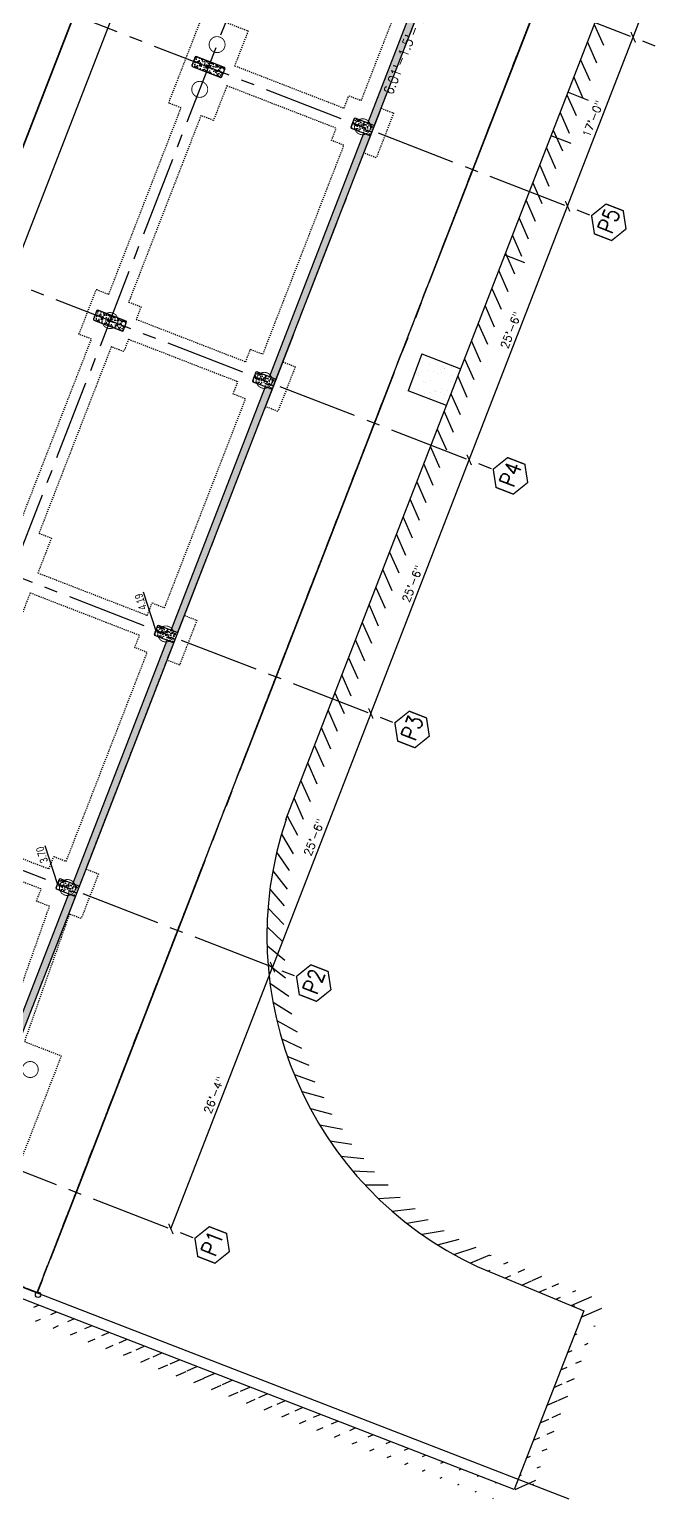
# Model space of a CAD drawing. Header units: feet. Extents: x 308 to 1449, y -4548 to -3843.
# Drawn here: x 945.1 to 1003.5, y -4548.3 to -4410.1 of the extents above; entities that cross this region are included whole.
import ezdxf

# ---------------------------------------------------------------- set-up
doc = ezdxf.new("R2010")
doc.units = ezdxf.units.FT
doc.header["$LTSCALE"] = 10
doc.header["$MEASUREMENT"] = 0
for name, pattern in [('2DOTS', [1.625, 1.25, -0.125, 0, -0.125, 0, -0.125]), ('CENTER', [2, 1.25, -0.25, 0.25, -0.25]), ('CENTER2', [1.125, 0.75, -0.125, 0.125, -0.125]), ('HIDDEN', [0.375, 0.25, -0.125]), ('HIDDEN2', [0.1875, 0.125, -0.0625]), ('XSITE-EXST$0$PL', [4.9, 1, -0.2, 0.15, -0.2, 0.15, -0.2, 3])]:
    doc.linetypes.add(name, pattern=pattern)
doc.layers.get('0').update_dxf_attribs({"linetype": 'CONTINUOUS'})
for name, color, linetype in [('auger pile', 1, 'CONTINUOUS'), ('conc. wall', 7, 'CONTINUOUS'), ('GRID', 30, 'CENTER2'), ('HATCH', 8, 'CONTINUOUS'), ('Mat Footing Dewatering Pump', 80, 'CONTINUOUS'), ('p-ftg.', 4, 'HIDDEN2'), ('p-sanr-pipe', 5, 'CONTINUOUS'), ('PL 1098 Red', 3, 'CONTINUOUS'), ('property line', 6, 'CENTER'), ('slabedge', 6, 'CONTINUOUS'), ('SLN', 6, 'CONTINUOUS'), ('XSITE-EXST$0$PL', 3, 'XSITE-EXST$0$PL')]:
    doc.layers.add(name, color=color, linetype=linetype)
doc.layers.add('g-anno-inv notes', color=1, linetype='CONTINUOUS', plot=False)
doc.styles.add('dimwall', font='arial.ttf', dxfattribs={"width": 0.75, "height": 9})
doc.styles.add('s3', font='simplex.shx', dxfattribs={"width": 0.9, "height": 0.115})
doc.styles.get("Standard").update_dxf_attribs({"font": 'ROMANS.SHX'})
pattern_1 = [(23.783333, (687.942, 2669.8941), (-0.5040989, 1.14384627), [])]
pattern_2 = [(50, (1448.896, 3235.727), (7.172602, -0.627521), [0.75, -8.25]), (355, (1448.896, 3235.727), (-1.387513, 7.521921), [0.6, -6.6]), (100.4514, (1449.4935, 3235.675), (5.785094, 6.894395), [0.637402, -7.011421]), (46.1842, (1448.896, 3237.727), (10.67241, -1.65519), [1.125, -12.375]), (96.6356, (1449.785, 3237.589), (9.346627, 9.74118), [0.956103, -10.51713]), (351.1842, (1448.896, 3237.727), (9.34662, 9.741186), [0.9, -9.9]), (21, (1449.896, 3237.227), (5.96907, -4.026189), [0.75, -8.25]), (326, (1449.896, 3237.227), (2.433153, 7.2515), [0.6, -6.6]), (71.4514, (1450.393, 3236.8916), (8.402226, 3.225305), [0.637402, -7.011421]), (37.5, (1448.8958, 3235.727), (0.1215986, 3.3289385), [0, -6.52, 0, -6.7, 0, -6.625]), (7.5, (1448.8958, 3235.727), (2.6306954, 3.944117), [0, -3.82, 0, -6.37, 0, -2.525]), (327.5, (1446.6658, 3235.727), (5.3382244, -0.2255487), [0, -2.5, 0, -7.8, 0, -10.35]), (317.5, (1445.6658, 3235.727), (5.831862, 1.00105), [0, -3.25, 0, -5.18, 0, -7.35])]

# ---------------------------------------------------------------- blocks, each defined once
blk = doc.blocks.new('A$C5F951A37')
at = {"layer": 'XSITE-EXST$0$PL'}
blk.add_lwpolyline([(85.96, 148.1), (254.94, 149.58), (254.94, -256.56), (123.9, -256.56), (123.9, -64.08), (2.9, -64.08), (2.9, -60.39), (-31.31, -60.39, 0.219201), (-17.87, -12.03, 0.064813), (-28.94, 25.08), (49.33, 73.42, 0.263278), (80.17, 129.52), (80.09, 136.02, -0.236377), (85.96, 148.1)], format="xyb", dxfattribs=at)
blk = doc.blocks.new('A$C54E400CE')
at = {"linetype": 'HIDDEN', "rotation": 338.8}
blk.add_blockref('A$C5F951A37', (51.03, 331.39), dxfattribs=at)
blk = doc.blocks.new('_ArchTick')
at = {"color": 0, "linetype": 'ByBlock', "const_width": 0.15}
blk.add_lwpolyline([(-0.5, -0.5), (0.5, 0.5)], dxfattribs=at)
blk = doc.blocks.new('A$C2A3944E8')
at = {"layer": 'conc. wall'}
h = blk.add_hatch(dxfattribs=at)
h.set_pattern_fill('AR-CONC', color=256, style=0)
h.set_pattern_definition([(50, (517.359, 3241.727), (7.172602, -0.627521), [0.75, -8.25]), (355, (517.359, 3241.727), (-1.387513, 7.521921), [0.6, -6.6]), (100.4514, (517.9566, 3241.675), (5.785094, 6.894395), [0.637402, -7.011421]), (46.1842, (517.359, 3243.727), (10.67241, -1.65519), [1.125, -12.375]), (96.6356, (518.248, 3243.589), (9.346627, 9.74118), [0.956103, -10.51713]), (351.1842, (517.359, 3243.727), (9.34662, 9.741186), [0.9, -9.9]), (21, (518.359, 3243.227), (5.96907, -4.026189), [0.75, -8.25]), (326, (518.359, 3243.227), (2.433153, 7.2515), [0.6, -6.6]), (71.4514, (518.856, 3242.8916), (8.402226, 3.225305), [0.637402, -7.011421]), (37.5, (517.3589, 3241.727), (0.1215986, 3.3289385), [0, -6.52, 0, -6.7, 0, -6.625]), (7.5, (517.359, 3241.727), (2.6306954, 3.944117), [0, -3.82, 0, -6.37, 0, -2.525]), (327.5, (515.1289, 3241.727), (5.3382244, -0.2255487), [0, -2.5, 0, -7.8, 0, -10.35]), (317.5, (514.129, 3241.727), (5.831862, 1.00105), [0, -3.25, 0, -5.18, 0, -7.35])])
h.paths.add_polyline_path([(1152.702481, 528.262432), (1147.452481, 528.262432), (1146.702481, 527.512432), (1146.702481, 510.262432), (1152.702481, 510.262432)])
h.paths.add_polyline_path([(1158.702481, 527.512432), (1157.952481, 528.262432), (1152.702481, 528.262432), (1152.702481, 510.262432), (1158.702481, 510.262432)])
h.paths.add_polyline_path([(1158.702481, 510.262432), (1152.702481, 510.262432), (1152.702481, 492.262432), (1157.952481, 492.262432), (1158.702481, 493.012432)])
h.paths.add_polyline_path([(1152.702481, 510.262432), (1146.702481, 510.262432), (1146.702481, 493.012432), (1147.452481, 492.262432), (1152.702481, 492.262432)])
h = blk.add_hatch(dxfattribs=at)
h.set_pattern_fill('AR-CONC', color=256, style=0)
h.set_pattern_definition([(50, (823.359, 3241.727), (7.172602, -0.627521), [0.75, -8.25]), (355, (823.359, 3241.727), (-1.387513, 7.521921), [0.6, -6.6]), (100.4514, (823.9566, 3241.675), (5.785094, 6.894395), [0.637402, -7.011421]), (46.1842, (823.359, 3243.727), (10.67241, -1.65519), [1.125, -12.375]), (96.6356, (824.248, 3243.589), (9.346627, 9.74118), [0.956103, -10.51713]), (351.1842, (823.359, 3243.727), (9.34662, 9.741186), [0.9, -9.9]), (21, (824.359, 3243.227), (5.96907, -4.026189), [0.75, -8.25]), (326, (824.359, 3243.227), (2.433153, 7.2515), [0.6, -6.6]), (71.4514, (824.856, 3242.8916), (8.402226, 3.225305), [0.637402, -7.011421]), (37.5, (823.3589, 3241.727), (0.1215986, 3.3289385), [0, -6.52, 0, -6.7, 0, -6.625]), (7.5, (823.359, 3241.727), (2.6306954, 3.944117), [0, -3.82, 0, -6.37, 0, -2.525]), (327.5, (821.1289, 3241.727), (5.3382244, -0.2255487), [0, -2.5, 0, -7.8, 0, -10.35]), (317.5, (820.129, 3241.727), (5.831862, 1.00105), [0, -3.25, 0, -5.18, 0, -7.35])])
h.paths.add_polyline_path([(1458.702481, 528.262432), (1453.452481, 528.262432), (1452.702481, 527.512432), (1452.702481, 510.262432), (1458.702481, 510.262432)])
h.paths.add_polyline_path([(1464.702481, 527.512432), (1463.952481, 528.262432), (1458.702481, 528.262432), (1458.702481, 510.262432), (1464.702481, 510.262432)])
h.paths.add_polyline_path([(1464.702481, 510.262432), (1458.702481, 510.262432), (1458.702481, 492.262432), (1463.952481, 492.262432), (1464.702481, 493.012432)])
h.paths.add_polyline_path([(1458.702481, 510.262432), (1452.702481, 510.262432), (1452.702481, 493.012432), (1453.452481, 492.262432), (1458.702481, 492.262432)])
h = blk.add_hatch(dxfattribs=at)
h.set_pattern_fill('AR-CONC', color=256, style=0)
h.set_pattern_definition([(50, (-94.641, 3235.727), (7.172602, -0.627521), [0.75, -8.25]), (355, (-94.641, 3235.727), (-1.387513, 7.521921), [0.6, -6.6]), (100.4514, (-94.0434, 3235.675), (5.785094, 6.894395), [0.637402, -7.011421]), (46.1842, (-94.641, 3237.727), (10.67241, -1.65519), [1.125, -12.375]), (96.6356, (-93.752, 3237.589), (9.346627, 9.74118), [0.956103, -10.51713]), (351.1842, (-94.641, 3237.727), (9.34662, 9.741186), [0.9, -9.9]), (21, (-93.641, 3237.227), (5.96907, -4.026189), [0.75, -8.25]), (326, (-93.641, 3237.227), (2.433153, 7.2515), [0.6, -6.6]), (71.4514, (-93.144, 3236.8916), (8.402226, 3.225305), [0.637402, -7.011421]), (37.5, (-94.6411, 3235.727), (0.1215986, 3.3289385), [0, -6.52, 0, -6.7, 0, -6.625]), (7.5, (-94.641, 3235.727), (2.6306954, 3.944117), [0, -3.82, 0, -6.37, 0, -2.525]), (327.5, (-96.8711, 3235.727), (5.3382244, -0.2255487), [0, -2.5, 0, -7.8, 0, -10.35]), (317.5, (-97.871, 3235.727), (5.831862, 1.00105), [0, -3.25, 0, -5.18, 0, -7.35])])
h.paths.add_polyline_path([(540.702481, 336.262432), (535.452481, 336.262432), (534.702481, 335.512432), (534.702481, 313.012432), (535.452481, 312.262432), (540.702481, 312.262432)])
h.paths.add_polyline_path([(540.702481, 312.262432), (545.952481, 312.262432), (546.702481, 313.012432), (546.702481, 335.512432), (545.952481, 336.262432), (540.702481, 336.262432)])
h = blk.add_hatch(dxfattribs=at)
h.set_pattern_fill('AR-CONC', color=256, style=0)
h.set_pattern_definition([(50, (211.359, 3235.727), (7.172602, -0.627521), [0.75, -8.25]), (355, (211.359, 3235.727), (-1.387513, 7.521921), [0.6, -6.6]), (100.4514, (211.9566, 3235.675), (5.785094, 6.894395), [0.637402, -7.011421]), (46.1842, (211.359, 3237.727), (10.67241, -1.65519), [1.125, -12.375]), (96.6356, (212.248, 3237.589), (9.346627, 9.74118), [0.956103, -10.51713]), (351.1842, (211.359, 3237.727), (9.34662, 9.741186), [0.9, -9.9]), (21, (212.359, 3237.227), (5.96907, -4.026189), [0.75, -8.25]), (326, (212.359, 3237.227), (2.433153, 7.2515), [0.6, -6.6]), (71.4514, (212.856, 3236.8916), (8.402226, 3.225305), [0.637402, -7.011421]), (37.5, (211.3589, 3235.727), (0.1215986, 3.3289385), [0, -6.52, 0, -6.7, 0, -6.625]), (7.5, (211.359, 3235.727), (2.6306954, 3.944117), [0, -3.82, 0, -6.37, 0, -2.525]), (327.5, (209.1289, 3235.727), (5.3382244, -0.2255487), [0, -2.5, 0, -7.8, 0, -10.35]), (317.5, (208.129, 3235.727), (5.831862, 1.00105), [0, -3.25, 0, -5.18, 0, -7.35])])
h.paths.add_polyline_path([(846.702481, 336.262432), (841.452481, 336.262432), (840.702481, 335.512432), (840.702481, 313.012432), (841.452481, 312.262432), (846.702481, 312.262432)])
h.paths.add_polyline_path([(852.702481, 335.512432), (851.952481, 336.262432), (846.702481, 336.262432), (846.702481, 312.262432), (851.952481, 312.262432), (852.702481, 313.012432)])
h = blk.add_hatch(dxfattribs=at)
h.set_pattern_fill('AR-CONC', color=256, style=0)
h.set_pattern_definition([(50, (517.359, 3235.727), (7.172602, -0.627521), [0.75, -8.25]), (355, (517.359, 3235.727), (-1.387513, 7.521921), [0.6, -6.6]), (100.4514, (517.9566, 3235.675), (5.785094, 6.894395), [0.637402, -7.011421]), (46.1842, (517.359, 3237.727), (10.67241, -1.65519), [1.125, -12.375]), (96.6356, (518.248, 3237.589), (9.346627, 9.74118), [0.956103, -10.51713]), (351.1842, (517.359, 3237.727), (9.34662, 9.741186), [0.9, -9.9]), (21, (518.359, 3237.227), (5.96907, -4.026189), [0.75, -8.25]), (326, (518.359, 3237.227), (2.433153, 7.2515), [0.6, -6.6]), (71.4514, (518.856, 3236.8916), (8.402226, 3.225305), [0.637402, -7.011421]), (37.5, (517.3589, 3235.727), (0.1215986, 3.3289385), [0, -6.52, 0, -6.7, 0, -6.625]), (7.5, (517.359, 3235.727), (2.6306954, 3.944117), [0, -3.82, 0, -6.37, 0, -2.525]), (327.5, (515.1289, 3235.727), (5.3382244, -0.2255487), [0, -2.5, 0, -7.8, 0, -10.35]), (317.5, (514.129, 3235.727), (5.831862, 1.00105), [0, -3.25, 0, -5.18, 0, -7.35])])
h.paths.add_polyline_path([(1152.702481, 336.262432), (1147.452481, 336.262432), (1146.702481, 335.512432), (1146.702481, 313.012432), (1147.452481, 312.262432), (1152.702481, 312.262432)])
h.paths.add_polyline_path([(1158.702481, 335.512432), (1157.952481, 336.262432), (1152.702481, 336.262432), (1152.702481, 312.262432), (1157.952481, 312.262432), (1158.702481, 313.012432)])
h = blk.add_hatch(dxfattribs=at)
h.set_pattern_fill('AR-CONC', color=256, style=0)
h.set_pattern_definition([(50, (823.359, 3235.727), (7.172602, -0.627521), [0.75, -8.25]), (355, (823.359, 3235.727), (-1.387513, 7.521921), [0.6, -6.6]), (100.4514, (823.9566, 3235.675), (5.785094, 6.894395), [0.637402, -7.011421]), (46.1842, (823.359, 3237.727), (10.67241, -1.65519), [1.125, -12.375]), (96.6356, (824.248, 3237.589), (9.346627, 9.74118), [0.956103, -10.51713]), (351.1842, (823.359, 3237.727), (9.34662, 9.741186), [0.9, -9.9]), (21, (824.359, 3237.227), (5.96907, -4.026189), [0.75, -8.25]), (326, (824.359, 3237.227), (2.433153, 7.2515), [0.6, -6.6]), (71.4514, (824.856, 3236.8916), (8.402226, 3.225305), [0.637402, -7.011421]), (37.5, (823.3589, 3235.727), (0.1215986, 3.3289385), [0, -6.52, 0, -6.7, 0, -6.625]), (7.5, (823.359, 3235.727), (2.6306954, 3.944117), [0, -3.82, 0, -6.37, 0, -2.525]), (327.5, (821.1289, 3235.727), (5.3382244, -0.2255487), [0, -2.5, 0, -7.8, 0, -10.35]), (317.5, (820.129, 3235.727), (5.831862, 1.00105), [0, -3.25, 0, -5.18, 0, -7.35])])
h.paths.add_polyline_path([(1458.702481, 336.262432), (1453.452481, 336.262432), (1452.702481, 335.512432), (1452.702481, 313.012432), (1453.452481, 312.262432), (1458.702481, 312.262432)])
h.paths.add_polyline_path([(1464.702481, 335.512432), (1463.952481, 336.262432), (1458.702481, 336.262432), (1458.702481, 312.262432), (1463.952481, 312.262432), (1464.702481, 313.012432)])
h = blk.add_hatch(dxfattribs=at)
h.set_pattern_fill('AR-CONC', color=256, style=0)
h.set_pattern_definition(pattern_2)
h.paths.add_polyline_path([(471.407441, 320.262432), (336.702481, 320.262432), (336.702481, 313.012432), (335.952481, 312.262432), (471.407441, 312.262432)])
h.paths.add_polyline_path([(534.702481, 317.554228, -0.0954166667), (532.640223, 320.262432), (471.407441, 320.262432), (471.407441, 312.262432), (513.702481, 312.262432), (535.452481, 312.262432), (534.702481, 313.012432)])
h = blk.add_hatch(dxfattribs=at)
h.set_pattern_fill('AR-CONC', color=256, style=0)
h.set_pattern_definition(pattern_2)
h.paths.add_polyline_path([(548.764738, 320.262432, -0.0954166667), (546.702481, 317.554228), (546.702481, 313.012432), (545.952481, 312.262432), (609.974281, 312.262432), (609.974281, 320.262432)])
h.paths.add_polyline_path([(609.974281, 320.262432), (609.974281, 312.262432), (819.702481, 312.262432), (819.702481, 320.262432)])
h.paths.add_polyline_path([(841.452481, 312.262432), (840.702481, 313.012432), (840.702481, 317.554228, -0.0954166667), (838.640223, 320.262432), (819.702481, 320.262432), (819.702481, 312.262432)])
h = blk.add_hatch(dxfattribs=at)
h.set_pattern_fill('AR-CONC', color=256, style=0)
h.set_pattern_definition(pattern_2)
h.paths.add_polyline_path([(854.764738, 320.262432, -0.0954166667), (852.702481, 317.554228), (852.702481, 313.012432), (851.952481, 312.262432), (915.974281, 312.262432), (915.974281, 320.262432)])
h.paths.add_polyline_path([(915.974281, 320.262432), (915.974281, 312.262432), (1147.452481, 312.262432), (1146.702481, 313.012432), (1146.702481, 317.554228, -0.0954166667), (1144.640223, 320.262432)])
h = blk.add_hatch(dxfattribs=at)
h.set_pattern_fill('AR-CONC', color=256, style=0)
h.set_pattern_definition(pattern_2)
h.paths.add_polyline_path([(1160.764738, 320.262432, -0.0954166667), (1158.702481, 317.554228), (1158.702481, 313.012432), (1157.952481, 312.262432), (1221.974281, 312.262432), (1221.974281, 320.262432)])
h.paths.add_polyline_path([(1355.256873, 312.262432), (1355.256873, 320.262432), (1221.974281, 320.262432), (1221.974281, 312.262432)])
h.paths.add_polyline_path([(1355.256873, 320.262432), (1355.256873, 312.262432), (1453.452481, 312.262432), (1452.702481, 313.012432), (1452.702481, 317.554228, -0.0954166667), (1450.640223, 320.262432)])
h.paths.add_polyline_path([(1527.974281, 312.262432), (1527.974281, 320.262432), (1466.764738, 320.262432, -0.0954166667), (1464.702481, 317.554228), (1464.702481, 313.012432), (1463.952481, 312.262432)])
h.paths.add_polyline_path([(1603.697643, 312.262432), (1603.697643, 320.262432), (1527.974281, 320.262432), (1527.974281, 312.262432)])
h.paths.add_polyline_path([(1635.702481, 312.262432), (1635.702481, 320.262432), (1603.697643, 320.262432), (1603.697643, 312.262432)])
h.paths.add_polyline_path([(1657.452481, 312.262432), (1656.702481, 313.012432), (1656.702481, 317.554228, -0.0954166667), (1654.640223, 320.262432), (1635.702481, 320.262432), (1635.702481, 312.262432)])
for p, q in [((224.702481, 76.899971), (540.702481, 76.899971)), ((846.702481, 76.899971), (540.702481, 76.899971)), ((846.702481, 76.899971), (1152.702481, 76.899971)), ((1152.702481, 76.899971), (1458.702481, 76.899971)), ((1458.702481, 76.899971), (1662.702481, 76.899971)), ((1662.702481, 76.899971), (1866.702481, 76.899971))]:
    blk.add_line(p, q)
at = {"const_width": 1.5}
for points in [[(242.702481, 37.523594), (224.702481, 47.915899), (206.702481, 37.523594), (206.702481, 16.738985), (224.702481, 6.34668), (242.702481, 16.738985)], [(558.702481, 37.523594), (540.702481, 47.915899), (522.702481, 37.523594), (522.702481, 16.738985), (540.702481, 6.34668), (558.702481, 16.738985)], [(864.702481, 37.523594), (846.702481, 47.915899), (828.702481, 37.523594), (828.702481, 16.738985), (846.702481, 6.34668), (864.702481, 16.738985)], [(1170.702481, 37.523594), (1152.702481, 47.915899), (1134.702481, 37.523594), (1134.702481, 16.738985), (1152.702481, 6.34668), (1170.702481, 16.738985)], [(1476.702481, 37.523594), (1458.702481, 47.915899), (1440.702481, 37.523594), (1440.702481, 16.738985), (1458.702481, 6.34668), (1476.702481, 16.738985)]]:
    blk.add_lwpolyline(points, close=True, dxfattribs=at)
at = {"layer": 'auger pile', "const_width": 1}
for points in [[(1161.702481, 510.262432, 1), (1143.702481, 510.262432, 1)], [(1440.702481, 510.262432, 1), (1422.702481, 510.262432, 1)], [(1476.702481, 510.262432, -1), (1494.702481, 510.262432, -1)], [(549.702481, 324.262432, 1), (531.702481, 324.262432, 1)], [(855.702481, 324.262432, 1), (837.702481, 324.262432, 1)], [(1161.702481, 324.262432, 1), (1143.702481, 324.262432, 1)], [(1467.702481, 324.262432, 1), (1449.702481, 324.262432, 1)], [(343.702481, 289.262432, 1), (325.702481, 289.262432, 1)]]:
    blk.add_lwpolyline(points, format="xyb", close=True, dxfattribs=at)
at = {"layer": 'conc. wall'}
for p, q in [((336.702481, 320.262432), (534.702481, 320.262432)), ((546.702481, 320.262432), (840.702481, 320.262432)), ((852.702481, 320.262432), (1146.702481, 320.262432)), ((1158.702481, 320.262432), (1452.702481, 320.262432)), ((1464.702481, 320.262432), (1656.702481, 320.262432)), ((335.952481, 312.262432), (535.452481, 312.262432)), ((545.952481, 312.262432), (841.452481, 312.262432)), ((851.952481, 312.262432), (1147.452481, 312.262432)), ((1157.952481, 312.262432), (1453.452481, 312.262432)), ((1463.952481, 312.262432), (1657.452481, 312.262432))]:
    blk.add_line(p, q, dxfattribs=at)
for points in [[(1146.702481, 527.512432), (1146.702481, 493.012432), (1147.452481, 492.262432), (1157.952481, 492.262432), (1158.702481, 493.012432), (1158.702481, 527.512432), (1157.952481, 528.262432), (1147.452481, 528.262432)], [(1452.702481, 527.512432), (1452.702481, 493.012432), (1453.452481, 492.262432), (1463.952481, 492.262432), (1464.702481, 493.012432), (1464.702481, 527.512432), (1463.952481, 528.262432), (1453.452481, 528.262432)], [(534.702481, 335.512432), (534.702481, 313.012432), (535.452481, 312.262432), (545.952481, 312.262432), (546.702481, 313.012432), (546.702481, 335.512432), (545.952481, 336.262432), (535.452481, 336.262432)], [(840.702481, 335.512432), (840.702481, 313.012432), (841.452481, 312.262432), (851.952481, 312.262432), (852.702481, 313.012432), (852.702481, 335.512432), (851.952481, 336.262432), (841.452481, 336.262432)], [(1146.702481, 335.512432), (1146.702481, 313.012432), (1147.452481, 312.262432), (1157.952481, 312.262432), (1158.702481, 313.012432), (1158.702481, 335.512432), (1157.952481, 336.262432), (1147.452481, 336.262432)], [(1452.702481, 335.512432), (1452.702481, 313.012432), (1453.452481, 312.262432), (1463.952481, 312.262432), (1464.702481, 313.012432), (1464.702481, 335.512432), (1463.952481, 336.262432), (1453.452481, 336.262432)]]:
    blk.add_lwpolyline(points, close=True, dxfattribs=at)
at = {"layer": 'p-ftg.'}
for p, q in [((1125.702481, 522.262432), (1125.702481, 537.262432)), ((1125.702481, 537.262432), (1179.702481, 537.262432)), ((1179.702481, 537.262432), (1179.702481, 522.262432)), ((1404.702481, 522.262432), (1404.702481, 537.262432)), ((900.702481, 522.262432), (1125.702481, 522.262432)), ((1179.702481, 522.262432), (1404.702481, 522.262432)), ((1125.702481, 498.262432), (900.702481, 498.262432)), ((1125.702481, 483.262432), (1125.702481, 498.262432)), ((1404.702481, 498.262432), (1179.702481, 498.262432)), ((1179.702481, 498.262432), (1179.702481, 483.262432)), ((1404.702481, 483.262432), (1404.702481, 498.262432)), ((528.702481, 483.262432), (528.702481, 351.262432)), ((552.702481, 483.262432), (552.702481, 351.262432)), ((834.702481, 483.262432), (834.702481, 351.262432)), ((858.702481, 483.262432), (858.702481, 351.262432)), ((1140.702481, 483.262432), (1140.702481, 351.262432)), ((1164.702481, 483.262432), (1164.702481, 351.262432)), ((1179.702481, 483.262432), (1164.702481, 483.262432)), ((1446.702481, 483.262432), (1404.702481, 483.262432)), ((1446.702481, 483.262432), (1446.702481, 351.262432)), ((1470.702481, 483.262432), (1470.702481, 351.262432)), ((567.702481, 336.262432), (819.702481, 336.262432)), ((873.702481, 336.262432), (1125.702481, 336.262432)), ((1179.702481, 336.262432), (1431.702481, 336.262432)), ((1485.702481, 336.262432), (1635.702481, 336.262432)), ((567.702481, 312.262432), (819.702481, 312.262432))]:
    blk.add_line(p, q, dxfattribs=at)
for points in [[(1404.702481, 537.262432), (1512.702481, 537.262432), (1512.702481, 483.262432), (1470.702481, 483.262432)], [(834.702481, 483.262432), (792.702481, 483.262432), (792.702481, 501.262432)], [(900.702481, 498.262432), (900.702481, 483.262432), (858.702481, 483.262432)], [(1140.702481, 483.262432), (1125.702481, 483.262432)], [(344.702481, 370.262432), (361.702481, 370.262432), (361.702481, 330.760419), (513.702481, 335.437342), (513.702481, 351.262432), (528.702481, 351.262432)], [(552.702481, 351.262432), (567.702481, 351.262432), (567.702481, 336.262432)], [(819.702481, 336.262432), (819.702481, 351.262432), (834.702481, 351.262432)], [(858.702481, 351.262432), (873.702481, 351.262432), (873.702481, 336.262432)], [(1125.702481, 336.262432), (1125.702481, 351.262432), (1140.702481, 351.262432)], [(1164.702481, 351.262432), (1179.702481, 351.262432), (1179.702481, 336.262432)], [(1431.702481, 336.262432), (1431.702481, 351.262432), (1446.702481, 351.262432)], [(1470.702481, 351.262432), (1485.702481, 351.262432), (1485.702481, 336.262432)], [(361.702481, 306.749061), (361.702481, 262.262432), (199.702481, 262.262432)], [(513.702481, 297.262432), (513.702481, 311.425984), (361.702481, 306.749061)], [(567.702481, 312.262432), (567.702481, 297.262432), (513.702481, 297.262432)], [(819.702481, 297.262432), (819.702481, 312.262432)], [(873.702481, 312.262432), (873.702481, 297.262432), (819.702481, 297.262432)], [(1125.702481, 297.262432), (1125.702481, 312.262432)], [(1179.702481, 312.262432), (1179.702481, 297.262432), (1125.702481, 297.262432)], [(1431.702481, 297.262432), (1431.702481, 312.262432)], [(1485.702481, 312.262432), (1485.702481, 297.262432), (1431.702481, 297.262432)]]:
    blk.add_lwpolyline(points, dxfattribs=at)
at = {"layer": 'property line'}
for q in [(103.702481, 1763.762432), (3944.010577, 191.262432)]:
    blk.add_line((103.702481, 191.262432), q, dxfattribs=at)
at = {"layer": 'slabedge'}
for p, q in [((540.702481, 336.262432), (575.503014, 364.763264)), ((846.702481, 336.262432), (881.503014, 364.763264))]:
    blk.add_line(p, q, dxfattribs=at)
blk.add_lwpolyline([(540.702481, 672.262432, 0, 12, 0), (560.041431, 672.262432, 2, 2, 0), (2580.702481, 672.262432, 2, 2, 0)], format="xyseb", dxfattribs=at)
at = {"xscale": 9, "yscale": 9, "zscale": 9, "rotation": 180}
for p in [(224.702481, 76.899971), (846.702481, 76.899971)]:
    blk.add_blockref('_ArchTick', p, dxfattribs=at)
at = {"xscale": 9, "yscale": 9, "zscale": 9}
for p in [(540.702481, 76.899971), (1152.702481, 76.899971), (1458.702481, 76.899971), (1662.702481, 76.899971)]:
    blk.add_blockref('_ArchTick', p, dxfattribs=at)
at = {"width": 0.859264}
for s, p in [('P1', (212.739363, 18.732831)), ('P2', (528.739363, 18.732831)), ('P3', (834.739363, 18.732831)), ('P4', (1140.739363, 18.732831)), ('P5', (1446.739363, 18.732831))]:
    blk.add_text(s, height=18, dxfattribs=at).set_placement(p)
at = {"char_height": 9, "attachment_point": 5}
for s, insert in [('\\A1;26\'-4"', (382.702481, 85.995128)), ('\\A1;25\'-6"', (693.702481, 85.995128)), ('\\A1;25\'-6"', (999.702481, 85.995128)), ('\\A1;25\'-6"', (1305.702481, 85.995128)), ('\\A1;17\'-0"', (1560.702481, 85.995128))]:
    blk.add_mtext(s, dxfattribs=dict(at, insert=insert))
at = {"layer": 'slabedge', "style": 'dimwall', "width": 0.75}
for s, p in [('3.70', (560.38962, 355.124185)), ('4.19', (865.900395, 354.497368))]:
    blk.add_text(s, height=9, rotation=39.070461247, dxfattribs=at).set_placement(p)

msp = doc.modelspace()

# ---------------------------------------------------------------- hatches: boundary and pattern name
at = {"layer": 'HATCH', "linetype": 'Continuous'}
h = msp.add_hatch(dxfattribs=at)
h.set_pattern_fill('LINE', color=256, scale=10, angle=23.7833, style=0)
h.set_pattern_definition([(23.783333, (599.5513, 699.7292), (-0.5040989, 1.14384627), [])])
edge = h.paths.add_edge_path()
edge.add_line((990.55, -4546.95), (932.64, -4524.51))
edge.add_line((990, -4548.35), (932.1, -4525.91))
h = msp.add_hatch(dxfattribs=at)
h.set_pattern_fill('LINE', color=256, scale=10, angle=23.7833, style=0)
h.set_pattern_definition(pattern_1)
edge = h.paths.add_edge_path()
edge.add_line((987.65, -4524.66), (997.63, -4528.82))
edge.add_line((987.07, -4526.05), (997.06, -4530.2))
h = msp.add_hatch(dxfattribs=at)
h.set_pattern_fill('LINE', color=256, scale=10, angle=23.7833, style=0)
h.set_pattern_definition(pattern_1)
edge = h.paths.add_edge_path()
edge.add_line((998.45, -4530.75), (991.94, -4547.49))
edge.add_line((997.06, -4530.2), (990.55, -4546.95))

# ---------------------------------------------------------------- linework, layer by layer
at = {"layer": 'GRID'}
for p, q in [((934.58, -4529.59), (1061.73, -4201.76)), ((919.2, -4523.62), (1036.77, -4220.49)), ((858.06, -4355.08), (1003.94, -4411.67)), ((851.91, -4370.93), (997.8, -4427.52)), ((842.69, -4394.71), (988.58, -4451.29)), ((833.47, -4418.48), (979.35, -4475.07)), ((824.25, -4442.25), (970.13, -4498.84)), ((814.73, -4466.81), (960.61, -4523.39))]:
    msp.add_line(p, q, dxfattribs=at)
at = {"layer": 'HATCH', "linetype": 'Continuous'}
for p, q in [((998.04, -4409.6, 5.3), (998.9, -4411.55, 5.3)), ((997.4, -4411.25, 5.3), (998.26, -4413.19, 5.3)), ((996.76, -4412.9, 5.3), (997.62, -4414.84, 5.3)), ((996.12, -4414.55, 5.3), (996.98, -4416.49, 5.3)), ((995.48, -4416.2, 5.3), (996.34, -4418.14, 5.3)), ((994.84, -4417.85, 5.3), (995.7, -4419.79, 5.3)), ((994.2, -4419.5, 5.3), (995.06, -4421.44, 5.3)), ((993.56, -4421.15, 5.3), (994.42, -4423.09, 5.3)), ((992.93, -4422.79, 5.3), (993.78, -4424.74, 5.3)), ((992.29, -4424.44, 5.3), (993.14, -4426.38, 5.3)), ((991.65, -4426.09, 5.3), (992.5, -4428.03, 5.3)), ((991.01, -4427.74, 5.3), (991.86, -4429.68, 5.3)), ((990.37, -4429.39, 5.3), (991.22, -4431.33, 5.3)), ((989.73, -4431.04, 5.3), (990.58, -4432.98, 5.3)), ((989.09, -4432.69, 5.3), (989.94, -4434.63, 5.3)), ((988.45, -4434.34, 5.3), (989.31, -4436.28, 5.3)), ((987.81, -4435.98, 5.3), (988.67, -4437.93, 5.3)), ((987.17, -4437.63, 5.3), (988.03, -4439.58, 5.3)), ((986.53, -4439.28, 5.3), (987.39, -4441.22, 5.3)), ((985.89, -4440.93, 5.3), (986.75, -4442.87, 5.3)), ((985.25, -4442.58, 5.3), (986.11, -4444.52, 5.3)), ((984.61, -4444.23, 5.3), (985.47, -4446.17, 5.3)), ((983.97, -4445.88, 5.3), (984.83, -4447.82, 5.3)), ((983.33, -4447.53, 5.3), (984.19, -4449.47, 5.3)), ((982.7, -4449.18, 5.3), (983.55, -4451.12, 5.3)), ((982.06, -4450.82, 5.3), (982.91, -4452.77, 5.3)), ((981.42, -4452.47, 5.3), (982.27, -4454.41, 5.3)), ((980.78, -4454.12, 5.3), (981.63, -4456.06, 5.3)), ((980.14, -4455.77, 5.3), (980.99, -4457.71, 5.3)), ((979.5, -4457.42, 5.3), (980.35, -4459.36, 5.3)), ((978.86, -4459.07, 5.3), (979.71, -4461.01, 5.3)), ((978.22, -4460.72, 5.3), (979.08, -4462.66, 5.3)), ((977.58, -4462.37, 5.3), (978.44, -4464.31, 5.3)), ((976.94, -4464.01, 5.3), (977.8, -4465.96, 5.3)), ((976.3, -4465.66, 5.3), (977.16, -4467.6, 5.3)), ((975.66, -4467.31, 5.3), (976.52, -4469.25, 5.3)), ((975.02, -4468.96, 5.3), (975.88, -4470.9, 5.3)), ((974.38, -4470.61, 5.3), (975.24, -4472.55, 5.3)), ((973.74, -4472.26, 5.3), (974.6, -4474.2, 5.3)), ((973.1, -4473.91, 5.3), (973.96, -4475.85, 5.3)), ((972.47, -4475.56, 5.3), (973.32, -4477.5, 5.3)), ((971.83, -4477.2, 5.3), (972.68, -4479.15, 5.3)), ((971.19, -4478.85, 5.3), (972.04, -4480.8, 5.3)), ((970.55, -4480.5, 5.3), (971.4, -4482.44, 5.3)), ((969.91, -4482.15, 5.3), (970.76, -4484.09, 5.3)), ((969.27, -4483.8, 5.3), (970.24, -4485.61, 5.3)), ((968.74, -4485.49, 5.3), (969.83, -4487.34, 5.3)), ((968.27, -4487.19, 5.3), (969.43, -4488.92, 5.3)), ((967.92, -4488.93, 5.3), (969.25, -4490.66, 5.3)), ((967.64, -4490.67, 5.3), (968.97, -4492.23, 5.3)), ((967.49, -4492.43, 5.3), (968.93, -4493.98, 5.3)), ((967.39, -4494.2, 5.3), (968.86, -4495.6, 5.3)), ((967.41, -4495.97, 5.3), (969.04, -4497.32, 5.3)), ((967.5, -4497.73, 5.3), (969.09, -4498.97, 5.3)), ((967.7, -4499.49, 5.3), (969.42, -4500.69, 5.3)), ((967.94, -4501.24, 5.3), (969.68, -4502.36, 5.3)), ((968.3, -4502.97, 5.3), (970.21, -4504.05, 5.3)), ((968.75, -4504.69, 5.3), (970.59, -4505.58, 5.3)), ((969.31, -4506.36, 5.3), (971.29, -4507.15, 5.3)), ((969.93, -4508.02, 5.3), (971.85, -4508.73, 5.3)), ((970.66, -4509.63, 5.3), (972.71, -4510.2, 5.3)), ((971.43, -4511.22, 5.3), (973.43, -4511.74, 5.3)), ((972.31, -4512.75, 5.3), (974.45, -4513.16, 5.3)), ((973.25, -4514.26, 5.3), (975.31, -4514.57, 5.3)), ((974.28, -4515.69, 5.3), (976.46, -4515.92, 5.3)), ((975.38, -4517.08, 5.3), (977.45, -4517.16, 5.3)), ((976.57, -4518.38, 5.3), (978.72, -4518.39, 5.3)), ((977.8, -4519.66, 5.3), (979.86, -4519.53, 5.3)), ((979.11, -4520.84, 5.3), (981.26, -4520.61, 5.3)), ((980.47, -4521.97, 5.3), (982.48, -4521.62, 5.3)), ((981.91, -4523, 5.3), (983.99, -4522.65, 5.3)), ((983.36, -4524.01, 5.3), (985.37, -4523.48, 5.3)), ((984.88, -4524.91, 5.3), (986.97, -4524.23, 5.3)), ((986.47, -4525.7, 5.3), (988.25, -4524.94, 5.3)), ((995.87, -4529.69, 5.3), (997.81, -4528.84, 5.3)), ((996.83, -4530.79, 5.3), (998.77, -4529.94, 5.3)), ((990.62, -4546.93, 5.3), (992.56, -4546.08, 5.3))]:
    msp.add_line(p, q, dxfattribs=at)
at = {"layer": 'HATCH'}
for p, q in [((982.63, -4441.47), (982.63, -4441.47)), ((983.03, -4440.98), (983.03, -4440.98)), ((981.42, -4442.41), (981.42, -4442.41)), ((981.43, -4442.2), (981.43, -4442.2)), ((981.55, -4442.29), (981.55, -4442.29)), ((981.56, -4442.54), (981.56, -4442.54)), ((981.85, -4442.14), (981.85, -4442.14)), ((982.5, -4442.06), (982.5, -4442.06)), ((982.99, -4442.09), (982.99, -4442.09)), ((983.33, -4442.31), (983.33, -4442.31)), ((983.59, -4441.91), (983.59, -4441.91)), ((983.71, -4442.22), (983.71, -4442.22)), ((983.82, -4441.7), (983.82, -4441.7)), ((983.97, -4441.84), (983.97, -4441.84)), ((984, -4441.86), (984, -4441.86)), ((984.65, -4441.77), (984.65, -4441.77)), ((984.67, -4442.48), (984.67, -4442.48)), ((981.14, -4444.1), (981.14, -4444.1)), ((981.6, -4443.84), (981.6, -4443.84)), ((982.05, -4443.08), (982.05, -4443.08)), ((982.17, -4444.17), (982.17, -4444.17)), ((982.26, -4443.18), (982.26, -4443.18)), ((982.59, -4444.12), (982.59, -4444.12)), ((982.68, -4443.01), (982.68, -4443.01)), ((983.06, -4443.91), (983.06, -4443.91)), ((983.2, -4444.04), (983.2, -4444.04)), ((983.24, -4444.03), (983.24, -4444.03)), ((983.64, -4444.09), (983.64, -4444.09)), ((983.76, -4443.76), (983.76, -4443.76)), ((983.97, -4444.31), (983.97, -4444.31)), ((984.33, -4443.89), (984.33, -4443.89)), ((984.54, -4443.08), (984.54, -4443.08)), ((984.72, -4443.02), (984.72, -4443.02)), ((984.74, -4443.83), (984.74, -4443.83)), ((982.73, -4444.55), (982.73, -4444.55)), ((983.9, -4444.68), (983.9, -4444.68))]:
    msp.add_line(p, q, dxfattribs=at)
at = {"layer": 'p-sanr-pipe'}
msp.add_line((920.24, -4492.94), (956.45, -4399.59), dxfattribs=at)
at = {"layer": 'PL 1098 Red'}
for p, q in [((945.82, -4528.5), (1092.69, -4149.84)), ((945.82, -4528.5), (1092.69, -4149.84)), ((823.65, -4481.11), (945.82, -4528.5))]:
    msp.add_line(p, q, dxfattribs=at)
at = {"layer": 'PL 1098 Red', "color": 5, "linetype": '2DOTS', "ltscale": 25}
msp.add_line((945.82, -4528.5), (995.66, -4547.83), dxfattribs=at)
at = {"layer": 'SLN'}
for p, q in [((969.14, -4484.13, 5.3), (1043.13, -4293.32, 5.3)), ((981.89, -4440.48, 6.14), (980.6, -4443.95, 5.3)), ((981.89, -4440.48, 6.14), (985.52, -4441.89, 5.3)), ((984.19, -4445.33, 5.3), (980.6, -4443.95, 5.3)), ((990.55, -4546.95, 5.3), (932.64, -4524.51, 5.3)), ((987.07, -4526.05, 5.3), (997.06, -4530.2, 5.3)), ((997.06, -4530.2, 5.3), (990.55, -4546.95, 5.3))]:
    msp.add_line(p, q, dxfattribs=at)
at = {"layer": 'SLN', "color": 8}
for p, q in [((995.6, -4415.95, 5.3), (997.47, -4416.68, 5.3)), ((993.99, -4420.01, 5.3), (995.85, -4420.73, 5.3)), ((989.65, -4431.19, 5.3), (991.52, -4431.92, 5.3))]:
    msp.add_line(p, q, dxfattribs=at)
at = {"layer": 'SLN'}
msp.add_circle((945.9, -4528.69), 0.25, dxfattribs=at)
msp.add_arc((1001.58, -4495.05, 5.3), 34.22, 161.3935, 244.9313, dxfattribs=at)

# ---------------------------------------------------------------- block references
at = {"layer": 'Mat Footing Dewatering Pump', "linetype": 'HIDDEN'}
msp.add_blockref('A$C54E400CE', (749.89, -4528.5), dxfattribs=at)
at = {"layer": 'Mat Footing Dewatering Pump', "linetype": 'HIDDEN', "xscale": 0.08333333333333333, "yscale": 0.08333333333333333, "zscale": 0.08333333333333333, "rotation": 68.8}
msp.add_blockref('A$C2A3944E8', (957.56, -4542.29), dxfattribs=at)

# ---------------------------------------------------------------- texts
at = {"layer": 'g-anno-inv notes', "style": 's3', "width": 0.9}
msp.add_text("6.01'-1.5'= %%U+4.51'", height=0.92, rotation=68.8, dxfattribs=at).set_placement((979.12, -4416.26))

doc.saveas('drawing.dxf')
